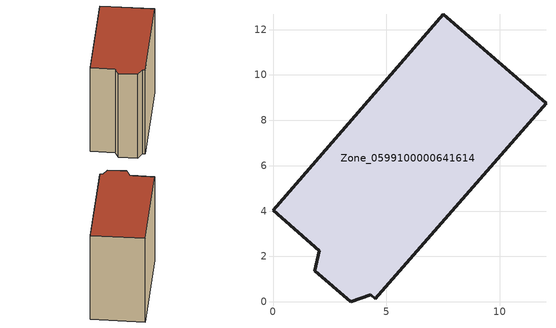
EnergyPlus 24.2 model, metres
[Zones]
Zone_0599100000641614
 floor ground (C_G): 7.5,12.68 12.04,8.76 4.52,0.13 4.3,0.32 3.43,0 1.84,1.36 2.05,2.24 0,4.04 z0
 wall outside (C_F): 2.05,2.24 1.84,1.36 3.43,0 4.3,0.32 4.52,0.13 12.04,8.76 7.5,12.68 0,4.04 2.05,2.24 z0:11.12
 roof outside (C_R): 7.5,12.68 0,4.04 2.05,2.24 1.84,1.36 3.43,0 4.3,0.32 4.52,0.13 12.04,8.76 z11.12
[BUILDING]
Pand.0599100000641614: North Axis=0; Terrain=City; Loads Convergence Tolerance Value=0.04; Temperature Convergence Tolerance Value=0.4; Solar Distribution=FullExterior; Maximum Number of Warmup Days=25; Minimum Number of Warmup Days=1
[Site:Location]
Rotterdam.The.Hague.AP_ZH_NLD Design_Conditions: Latitude=51.96; Longitude=4.45; Time Zone=1; Elevation=-4.5
[SITE:GROUNDTEMPERATURE:BUILDINGSURFACE]
18, 18, 18, 18, 18, 18, 18, 18, 18, 18, 18, 18
[MATERIAL] Thermal Absorptance=0.9; Solar Absorptance=0.7; Visible Absorptance=0.7
Name | Roughness | Thickness | Conductivity | Density | Specific Heat
G.TI.1946 | MediumSmooth | 0.15 | 1 | 540 | 1210
F.TI.1946 | Rough | 0.3 | 0.857143 | 1920 | 840
R.TI.1946 | MediumRough | 0.2 | 0.1 | 1500 | 1000
[CONSTRUCTION]
C_G: G.TI.1946
C_F: F.TI.1946
C_R: R.TI.1946
[ZONE]
Zone_0599100000641614: Type=1; Multiplier=1; Ceiling Height=Autocalculate; Volume=Autocalculate; Floor Area=autocalculate; Part of Total Floor Area=Yes
[ZONEINFILTRATION:DESIGNFLOWRATE]
Infil_Zone_0599100000641614: Zone or ZoneList or Space or SpaceList=Zone_0599100000641614; Schedule=AlwaysOn; Design Flow Rate Calculation Method=Flow/Area; Flow Rate per Floor Area=0.003; Constant Term Coefficient=1; Temperature Term Coefficient=0; Velocity Term Coefficient=0; Velocity Squared Term Coefficient=0
[HVACTEMPLATE:ZONE:IDEALLOADSAIRSYSTEM]
Zone_0599100000641614: Maximum Heating Supply Air Temperature=50; Minimum Cooling Supply Air Temperature=13; Maximum Heating Supply Air Humidity Ratio=0.0156; Minimum Cooling Supply Air Humidity Ratio=0.0077; Heating Limit=NoLimit; Cooling Limit=NoLimit; Dehumidification Control Type=ConstantSensibleHeatRatio; Cooling Sensible Heat Ratio=0.7; Dehumidification Setpoint=60; Humidification Control Type=None; Humidification Setpoint=30; Outdoor Air Method=None; Outdoor Air Flow Rate per Person=0.00944; Outdoor Air Flow Rate per Zone Floor Area=0; Outdoor Air Flow Rate per Zone=0; Demand Controlled Ventilation Type=None; Outdoor Air Economizer Type=NoEconomizer; Heat Recovery Type=None; Sensible Heat Recovery Effectiveness=0.7; Latent Heat Recovery Effectiveness=0.65
[ZONECONTROL:THERMOSTAT]
ThermostatControl_Zone_0599100000641614: Zone or ZoneList=Zone_0599100000641614; Control Type Schedule=DualSetpointControlType; Control 1=Thermostat_Zone_0599100000641614; Temperature Difference Between Cutout And Setpoint=0
[THERMOSTATSETPOINT:DUALSETPOINT]
Thermostat_Zone_0599100000641614: Heating Setpoint Temperature Schedule=HeatingSetpoint_Zone_0599100000641614; Cooling Setpoint Temperature Schedule=CoolingSetpoint_Zone_0599100000641614
[SCHEDULE:COMPACT]
HeatingSetpoint_Zone_0599100000641614: Through: 12/31, For: AllDays, Until: 24:00, 21
CoolingSetpoint_Zone_0599100000641614: Through: 12/31, For: AllDays, Until: 24:00, 24
DualSetpointControlType: Through: 12/31, For: AllDays, Until: 24:00, 4
AlwaysOn: Through: 12/31, For: AllDays, Until: 24:00, 1
